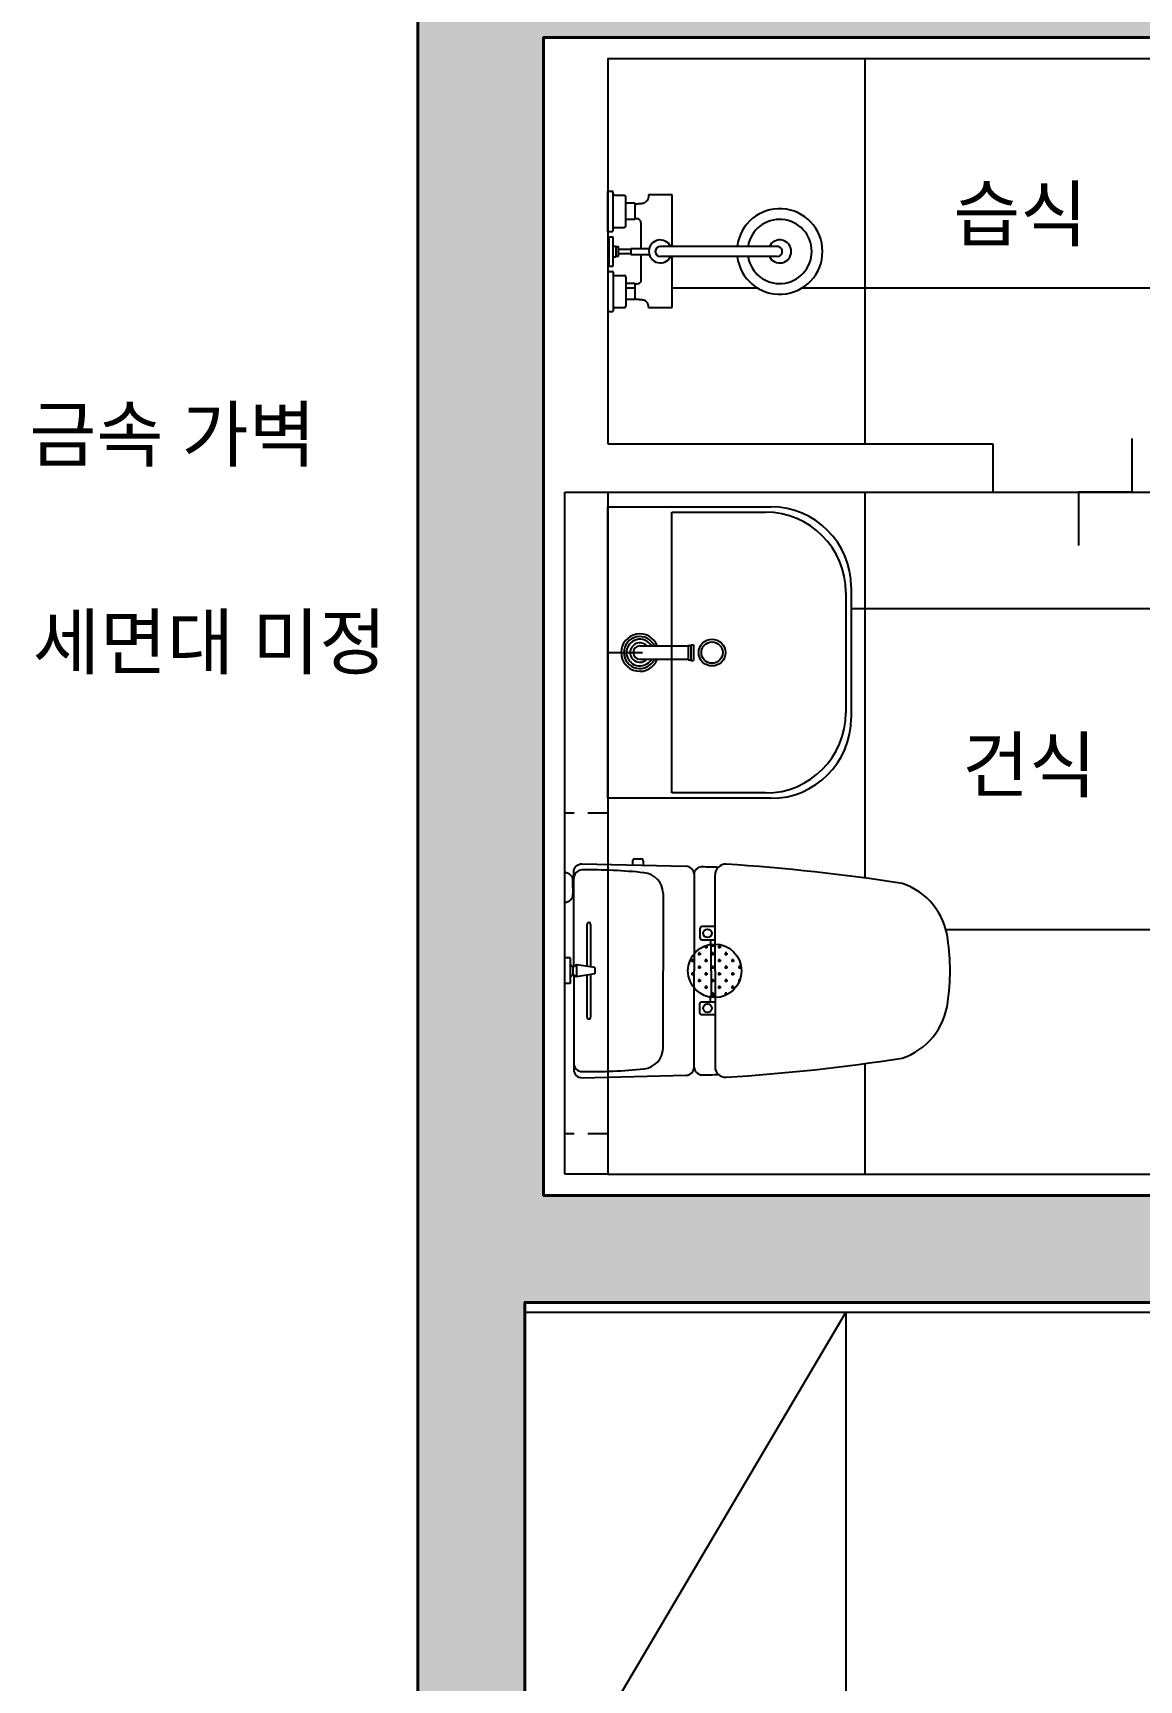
# Model space of a CAD drawing. Header units: millimetres. Extents: x 0 to 460316, y -63250 to 103204.
# Drawn here: x 177938 to 180006, y 90322 to 93402 of the extents above; entities that cross this region are included whole.
import ezdxf

# ---------------------------------------------------------------- set-up
doc = ezdxf.new("R2010")
doc.units = ezdxf.units.MM
doc.header["$LTSCALE"] = 25
doc.linetypes.add('HID', pattern=[2.5, 1.5, -1])
for name, color, linetype in [('2-con', 2, 'Continuous'), ('3.기호.계단선', 30, 'Continuous'), ('ac-furniture', 152, 'Continuous'), ('ac-Ref', 8, 'Continuous'), ('ac-wall-fin', 3, 'Continuous'), ('BATH', 4, 'Continuous'), ('CO-BATH', 6, 'Continuous'), ('가구', 1, 'Continuous')]:
    doc.layers.add(name, color=color, linetype=linetype)
doc.styles.add('이윤정', font='l_10646.ttf')

# ---------------------------------------------------------------- blocks, each defined once
blk = doc.blocks.new('샤워수전')
at = {"layer": 'ac-furniture'}
for p, q in [((-37.49999999999272, 1.455191522836685e-11), (-112.4999999999927, 1.455191522836685e-11)), ((-112.4999999999927, 1.455191522836685e-11), (-112.4999999999927, -8.999999999985448)), ((-37.49999999999272, 1.455191522836685e-11), (-37.49999999999272, -8.999999999985448)), ((37.50000000000728, 1.455191522836685e-11), (112.5000000000073, 1.455191522836685e-11)), ((37.50000000000728, 1.455191522836685e-11), (37.50000000000728, -8.999999999985448)), ((112.5000000000073, 1.455191522836685e-11), (112.5000000000073, -8.999999999985448)), ((-38.49999999999272, -9.999999999985448), (-111.4999999999927, -9.999999999985448)), ((-104.9999999999927, -12.99999999998545), (-104.9999999999927, -30.99999999998545)), ((-44.99999999999272, -12.99999999998545), (-44.99999999999272, -30.99999999998545)), ((-26.99999999999272, -2.864395112017519), (-27.49999999999272, -3.364395112017519)), ((-27.49999999999272, -3.364395112017519), (-27.49999999999272, -9.364395112017519)), ((-27.49999999999272, -9.364395112017519), (-26.99999999999272, -9.864395112017519)), ((-26.99999999999272, -2.864395112017519), (27.00000000000728, -2.864395112017519)), ((-26.99999999999272, -9.864395112017519), (27.00000000000728, -9.864395112017519)), ((-9.999999999992724, -9.864395112017519), (-9.999999999992724, -15.36439511201752)), ((-9.999999999992724, -15.36439511201752), (-9.499999999992724, -15.86439511201752)), ((-9.499999999992724, -15.86439511201752), (9.500000000007276, -15.86439511201752)), ((-9.099999999853026, -15.86439511201752), (-9.099999999853026, -20.06439511197095)), ((-9.099999999853026, -20.06439511197095), (9.100000000100408, -20.06439511197095)), ((-3.999999999992724, -20.06439511197095), (-3.999999999992724, -43.36439511201752)), ((4.000000000007276, -20.06439511197095), (4.000000000007276, -43.36439511201752)), ((9.100000000100408, -15.86439511201752), (9.100000000100408, -20.06439511197095)), ((10.00000000000728, -15.36439511201752), (9.500000000007276, -15.86439511201752)), ((10.00000000000728, -9.864395112017519), (10.00000000000728, -15.36439511201752)), ((27.00000000000728, -2.864395112017519), (27.50000000000728, -3.364395112017519)), ((27.50000000000728, -9.364395112017519), (27.00000000000728, -9.864395112017519)), ((27.50000000000728, -3.364395112017519), (27.50000000000728, -9.364395112017519)), ((38.50000000000728, -9.999999999985448), (111.5000000000073, -9.999999999985448)), ((45.00000000000728, -12.99999999998545), (45.00000000000728, -30.99999999998545)), ((105.0000000000073, -12.99999999998545), (105.0000000000073, -30.99999999998545)), ((-47.99999999999272, -33.99999999998545), (-101.9999999999927, -33.99999999998545)), ((-88.13560488796065, -33.99999999998545), (-89.99999999999272, -35.86439511201752)), ((-89.99999999999272, -50.86439511201752), (-89.99999999999272, -35.86439511201752)), ((-89.49999999999272, -51.36439511201752), (-89.99999999999272, -50.86439511201752)), ((-89.49999999999272, -51.36439511201752), (-60.49999999999272, -51.36439511201752)), ((-61.86439511202479, -33.99999999998545), (-59.99999999999272, -35.86439511201752)), ((-60.49999999999272, -51.36439511201752), (-59.99999999999272, -50.86439511201752)), ((-59.99999999999272, -50.86439511201752), (-59.99999999999272, -35.86439511201752)), ((-5.77330269174854, -43.36439511201752), (-5.77330269174854, -77.36439511201752)), ((5.773702692014922, -43.36439511201752), (-5.77330269174854, -43.36439511201752)), ((5.773702692014922, -43.36439511201752), (5.773702692014922, -77.36439511201752)), ((48.00000000000728, -33.99999999998545), (102.0000000000073, -33.99999999998545)), ((61.86439511203935, -33.99999999998545), (60.00000000000728, -35.86439511201752)), ((60.00000000000728, -50.86439511201752), (60.00000000000728, -35.86439511201752)), ((60.50000000000728, -51.36439511201752), (60.00000000000728, -50.86439511201752)), ((60.50000000000728, -51.36439511201752), (89.50000000000728, -51.36439511201752)), ((88.1356048879752, -33.99999999998545), (90.00000000000728, -35.86439511201752)), ((89.50000000000728, -51.36439511201752), (90.00000000000728, -50.86439511201752)), ((90.00000000000728, -50.86439511201752), (90.00000000000728, -35.86439511201752)), ((-104.9999999999927, -76.36440231603046), (-104.9999999999927, -120.3643749907933)), ((-5.77330269174854, -61.91294491149893), (-53.82818862143176, -61.91294491149893)), ((4.545899009106506, -77.36439511201752), (5.773702692014922, -77.36439511201752)), ((53.82818862167915, -61.91279089426098), (5.773702692014922, -61.91279089426098)), ((106.0000000000073, -120.3643951120175), (106.0000000000073, -76.38205905094219)), ((-104.9999999999927, -120.3643951120175), (-9.499999999992724, -120.3643951120175)), ((-9.499999999992724, -316.9075429933), (-9.499999999992724, -98.36439511201752)), ((9.500000000007276, -316.9075429933), (9.500000000007276, -98.36439511201752)), ((9.500000000007276, -120.3643951120175), (106.0000000000073, -120.3643951120175)), ((-9.499999999992724, -315.438937776009), (-9.510565162861894, -315.4643472756579)), ((-9.499999999992724, -315.438937776009), (-9.510565162861894, -315.4643472756579)), ((-9.499999999992724, -314.207874683183), (-9.505654351312842, -314.2181904502067)), ((-9.499999999992724, -316.9075429933), (-9.035036904730077, -319.8320333619922)), ((-9.499999999992724, -316.9075429933), (-9.035036904730077, -319.8320333619922)), ((-9.035036904730077, -319.8320333619922), (-7.685661446295853, -322.4702542370505)), ((-9.035036904730077, -319.8320333619922), (-7.685661446295853, -322.4702542370505)), ((-7.685661446295853, -322.4702542370505), (-5.583959896575834, -324.5639581777941)), ((-7.685661446295853, -322.4702542370505), (-5.583959896575834, -324.5639581777941)), ((-5.583959896575834, -324.5639581777941), (-2.935661446295853, -325.9081988551043)), ((-5.583959896575834, -324.5639581777941), (-2.935661446295853, -325.9081988551043)), ((-2.935661446295853, -325.9081988551043), (7.275957614183426e-12, -326.3713926253695)), ((-2.935661446295853, -325.9081988551043), (7.275957614183426e-12, -326.3713926253695)), ((7.275957614183426e-12, -326.3713926253695), (2.935661446776066, -325.9081988551043)), ((7.275957614183426e-12, -326.3713926253695), (2.935661446776066, -325.9081988551043)), ((2.935661446776066, -325.9081988551043), (5.583959896823217, -324.5639581777941)), ((2.935661446776066, -325.9081988551043), (5.583959896823217, -324.5639581777941)), ((5.583959896823217, -324.5639581777941), (7.685661446776066, -322.4702542370505)), ((5.583959896823217, -324.5639581777941), (7.685661446776066, -322.4702542370505)), ((7.685661446776066, -322.4702542370505), (9.03503690497746, -319.8320333619922)), ((7.685661446776066, -322.4702542370505), (9.03503690497746, -319.8320333619922)), ((9.03503690497746, -319.8320333619922), (9.500000000007276, -316.9075429933)), ((9.03503690497746, -319.8320333619922), (9.500000000007276, -316.9075429933))]:
    blk.add_line(p, q, dxfattribs=at)
for centre, radius, start, end in [((-111.4999999999927, -8.999999999752617), 1, 180, 270), ((-107.9999999999927, -12.99999999975262), 3, 0, 90), ((-41.99999999999272, -12.99999999975262), 3, 90, 180), ((-38.49999999999272, -8.999999999752617), 1, 270, 0), ((38.50000000000728, -8.999999999752617), 1, 180, 270), ((42.00000000000728, -12.99999999975262), 3, 0, 90), ((108.0000000000073, -12.99999999975262), 3, 90, 180), ((111.5000000000073, -8.999999999752617), 1, 270, 0), ((-101.9999999999927, -30.99999999975262), 3, 180, 270), ((-47.99999999999272, -30.99999999975262), 3, 270, 0), ((48.00000000000728, -30.99999999975262), 3, 180, 270), ((102.0000000000073, -30.99999999975262), 3, 270, 0), ((7.275957614183426e-12, -98.36439511201752), 21.5, 296.2062961458904, 243.7942278504468), ((7.275957614183426e-12, -98.36439511201752), 9.5, 0, 180), ((7.275957614183426e-12, -321.5133745253406), 80, 96.81996702588303, 83.18003297411698), ((7.275957614183426e-12, -321.5133745253406), 60, 99.11017015924081, 80.88982984075919), ((7.275957614183426e-12, -321.5133745253406), 21.5522680307, 116.1542253807769, 63.8457746192231), ((7.275957614183426e-12, -321.5133745253406), 21.5501968505, 116.1569295555528, 63.84307044444723)]:
    blk.add_arc(centre, radius, start, end, dxfattribs=at)
for points in [[(-17.69373947893473, -2.864468095343909), (-17.72736679715308, -2.853840226991451)], [(22.30626052106527, -2.864468095343909), (22.27263320284692, -2.853840226991451)], [(-53.82818862119893, -61.9128384138312), (-54.74214602773282, -61.85698089258221), (-56.08084310054983, -61.56372039088455), (-57.3678812242506, -61.00214543727634), (-58.55026144207659, -60.15683564565552), (-59.33720729150082, -59.32308663403091)], [(53.82858862146531, -61.9128384138312), (54.7425460279992, -61.85698089258221), (56.08124310081621, -61.56372039088455), (57.36828122451698, -61.00214543727634), (58.55066144234297, -60.15683564565552), (59.3376072917672, -59.32308663403091)], [(89.00000000000728, -53.36439511178469), (89.35067545413767, -57.37255426657794), (89.5259927655643, -59.37663563013484), (89.7012608090954, -61.38072130455112), (89.78905620170553, -62.38275002221053), (89.87596299430152, -63.38485649110225), (90.16825799644721, -65.37363607877342), (90.41938536009548, -66.3473981735151), (90.73995836335962, -67.30059220640396), (91.12811127911118, -68.22832054177707), (91.34692529403401, -68.6811246212892), (91.46240646648948, -68.9045015033189), (91.58188282955234, -69.12576813482156)], [(-104.9999999999927, -76.36439511201752), (-102.9887918874083, -76.33863276870397), (-100.9964747112172, -76.07243267934246), (-99.06278341844882, -75.52380511349475), (-97.22759781055356, -74.70389279814844), (-95.52872908207792, -73.62970288259385), (-94.00117381964083, -72.32329884821957), (-93.31166390422004, -71.59123707724211), (-92.67644198936614, -70.81160882160475), (-92.09889375883358, -69.98834492660535), (-91.8326518419126, -69.56169319989567), (-91.70531206181477, -69.34485515415145), (-91.58188282930496, -69.12576813482156)], [(-5.77330269174854, -77.36439511201752), (-5.738629679886799, -77.60761056187039), (-5.72682708431239, -77.6452663969103)], [(5.773702692014922, -77.36439511201752), (5.73902968015318, -77.60761056187039), (5.728259468225588, -77.64219306058658)], [(106.0000000000073, -76.38205905094219), (105.0000000000073, -76.36439511201752), (102.9887918876557, -76.33863276870397), (100.9964747116974, -76.07243267934246), (99.0627834186962, -75.52380511349475), (97.22759781080094, -74.70389279814844), (95.5287290823253, -73.62970288259385), (94.00117381988821, -72.32329884821957), (93.31166390446742, -71.59123707724211), (92.67644198961352, -70.81160882160475), (92.09889375908097, -69.98834492660535), (91.83265184215998, -69.56169319989567), (91.70531206206215, -69.34485515415145), (91.58188282955234, -69.12576813482156)]]:
    blk.add_spline(points, degree=3, dxfattribs=at)
for points, knots in [([(-88.82494844518078, -51.36439511203207), (-88.85412541364349, -51.69772844536055), (-88.8833023821062, -52.03106177868904), (-88.9124793505689, -52.36439511201752), (-88.94165630110365, -52.69772824057145), (-89.08777880584239, -54.36711009043211), (-89.2920158049019, -56.7045378749317), (-89.52636513279867, -59.37661757715978), (-89.67097162576829, -61.04675766105356), (-89.79076048383286, -62.38267671472568), (-89.89687318177312, -63.71865459955006), (-90.069951497062, -65.05215287010651), (-90.40832292029518, -66.3507736485335), (-90.72856880637119, -67.30483139683201), (-91.05239972238633, -68.07871266172151), (-91.30785592422035, -68.60695537502761), (-91.46156878690817, -68.90494841101463), (-91.54177810717374, -69.05216148434556), (-91.58188282930496, -69.12576813482156)], [-1.003823242490735, -1.003823242490735, -1.003823242490735, -1.003823242490735, 0, 0, 0, 1.003822625803766, 5.027292904338545, 7.03902804382435, 9.050763184832075, 10.05663076159242, 11.06249862843851, 13.07264305524391, 14.07826603122035, 15.08392298809282, 16.08957827210449, 16.59248095409125, 16.84394294438646, 17.09540571221282, 17.09540571221282, 17.09540571221282, 17.09540571221282]), ([(-59.33695719646494, -59.32322201783245), (-59.52971793055622, -59.05756802736141), (-60.0087091248206, -58.39744436291221), (-60.56013885917491, -57.15110106786597), (-60.84201171361929, -55.56563420471502), (-60.9422729620419, -53.95006154975272), (-61.03658963891212, -52.86671971518081), (-61.08032707426901, -52.36434203361569), (-61.10934582215123, -52.03102639308781), (-61.13836457003345, -51.69771075255994), (-61.16738331791566, -51.36439511203207)], [0, 0, 0, 0, 0.9835814198903122, 2.444101705576033, 4.038660494740149, 5.788022247639605, 7.300749490984606, 7.300749490984606, 7.300749490984606, 8.304408030305042, 8.304408030305042, 8.304408030305042, 8.304408030305042]), ([(59.33735719673132, -59.32322201783245), (59.5301179308226, -59.05756802736141), (60.00910912508698, -58.39744436291221), (60.56053885944129, -57.15110106786597), (60.84241171388567, -55.56563420471502), (60.94267296230828, -53.95006154975272), (61.0369896391785, -52.86671971518081), (61.08072707453539, -52.36434203361569), (61.10974582241761, -52.03102639308781), (61.13876457029983, -51.69771075255994), (61.16778331818205, -51.36439511203207)], [0, 0, 0, 0, 0.9835814198903122, 2.444101705576033, 4.038660494740149, 5.788022247639605, 7.300749490984606, 7.300749490984606, 7.300749490984606, 8.304408030305042, 8.304408030305042, 8.304408030305042, 8.304408030305042]), ([(88.82495870160346, -51.36439511203207), (88.85413225134107, -51.69772844536055), (88.88330580107868, -52.03106177868904), (88.91247935081628, -52.36439511201752), (88.94165290054661, -52.69772844527324), (88.97082645027695, -53.03106177852897), (89.00000000000728, -53.36439511178469)], [-1.003822625785243, -1.003822625785243, -1.003822625785243, -1.003822625785243, 0, 0, 0, 1.003822625551522, 1.003822625551522, 1.003822625551522, 1.003822625551522])]:
    blk.add_open_spline(points, degree=3, knots=knots, dxfattribs=at)

msp = doc.modelspace()

# ---------------------------------------------------------------- hatches: boundary and pattern name
h = msp.add_hatch()
h.set_pattern_fill('_USER', color=256, scale=600, double=1, pattern_type=0)
h.set_pattern_definition([(0, (88293.96937972531, 30524.83250792245), (0, 600), []), (90, (88293.96937972531, 30524.83250792245), (-600, 3.673940397442059e-14), [])])
h.paths.add_polyline_path([(180453.0433093309, 92543.08942513162), (179733.0433093309, 92543.08942513162), (179013.0433093309, 92543.08942513162), (179013.0433093309, 92515.58942513162), (179318.0433093309, 92515.58942513162, -0.414213562373095), (179468.0433093309, 92365.58942513162), (179468.0433093309, 92120.58942513162, -0.4142135623730951), (179318.0433093309, 91970.58942513162), (179013.0433093309, 91970.58942513162), (179013.0433093309, 91847.05953843417), (179059.4073735455, 91845.95469198137), (179059.4073735455, 91853.16287154672, -0.4142135623730951), (179063.4073735455, 91857.16287154672), (179075.5236512989, 91857.16287154672, -0.4142135623730951), (179079.5236512989, 91853.16287154672), (179079.5236512989, 91845.47532507306), (179159.8017144044, 91843.56231475438, -0.4072523879788155), (179174.4443688267, 91828.56657188722, -0.3717239760441174), (179189.1499297871, 91842.96546301733, -0.003515168850176892), (179220.0715658675, 91842.1232491984, -0.212895747325907), (179235.4825716953, 91847.41177918643, -0.02188718661985364), (179563.5046726759, 91811.60326366268, -0.2920779422682452), (179648.7911842306, 91706.80690735453, -0.03623466771687046), (179653.0433093309, 91648.20912606755, -0.03623466771192052), (179648.7911842306, 91589.6113447886, -0.29207794226907), (179563.5046726759, 91484.81498848007, -0.02188718661971346), (179235.4825716972, 91449.00647295645, -0.2128957473514062), (179220.0715658675, 91454.2950029443, -0.003515168850151014), (179189.1499297874, 91453.45278912538, -0.3717239760478759), (179174.4443688267, 91467.85168025552, -0.4072523879786914), (179159.8017144044, 91452.85593738838), (179013.0433093309, 91449.35871370857), (179013.0433093309, 91268.08942513162), (180493.0433093309, 91268.08942513162), (180493.0433093309, 91279.92929166986), (180019.8831758692, 91279.9292916698), (180019.8831758692, 91311.9292916698), (180020.6580262732, 91311.9292916698, -0.3186883346906755), (180493.0433093309, 91913.79735529127), (180493.0433093309, 91953.03431294832), (180453.0433093309, 91953.05714507763)])
h.paths.add_polyline_path([(180453.0433093309, 93353.08942513162), (179013.0433093309, 93353.08942513162), (179013.0433093309, 93105.58942513162), (179022.0433093306, 93105.58942513162, -0.4142135623730951), (179023.0433093306, 93104.58942513162), (179023.0433093306, 93101.08942513162, 0.4142135623721628), (179026.0433093306, 93098.08942513162), (179044.0433093306, 93098.08942513162, -0.4142135623730951), (179047.0433093306, 93095.08942513162), (179047.0433093306, 93041.08942513165, -0.4142135623743828), (179044.0433093306, 93038.08942513162), (179026.0433093306, 93038.08942513162, 0.4142172114565775), (179023.0433093309, 93035.08938775543), (179023.0433093306, 93031.58942513162, -0.4142135623730951), (179022.0433093306, 93030.58942513162), (179013.0433093309, 93030.58942513162), (179013.0433093309, 92955.58942513162), (179022.0433093306, 92955.58942513162, -0.4142135623730951), (179023.0433093306, 92954.58942513162), (179023.0433093306, 92951.08942513162, 0.4142135623721628), (179026.0433093306, 92948.08942513162), (179044.0433093306, 92948.08942513162, -0.4142135623730951), (179047.0433093306, 92945.08942513162), (179047.0433093306, 92891.08942513165, -0.4142135623743606), (179044.0433093306, 92888.08942513162), (179026.0433093306, 92888.08942513162, 0.4142172114565775), (179023.0433093309, 92885.08938775543), (179023.0433093306, 92881.58942513162, -0.4142135623730951), (179022.0433093306, 92880.58942513162), (179013.0433093309, 92880.58942513162), (179013.0433093309, 92633.08942513162), (179733.0433093309, 92633.08942513162), (179733.0433093309, 92543.08942513162), (180453.0433093309, 92543.08942513162)])
h.paths.add_polyline_path([(179028.9077044429, 93002.18942513171), (179029.3077044428, 93002.18942513171), (179028.9077044429, 93002.58942513162)], flags=16)
edge = h.paths.add_edge_path(flags=16)
edge.add_line((179255.1227490424, 92983.58942513162), (179133.4077044429, 92983.58942513162))
edge.add_line((179133.4077044429, 92983.58942513162), (179133.4077044429, 92888.08942513162))
edge.add_line((179133.4077044429, 92888.08942513162), (179089.4077044429, 92888.08942513162))
edge.add_spline(control_points=[(179089.4077044429, 92888.08942513162), (179089.4152393926, 92888.76044933533), (179089.4303042322, 92890.10204714116), (179089.1629235149, 92892.10303734976), (179088.6125177101, 92894.04303805991), (179087.7896956943, 92895.88465290357), (179086.7119424434, 92897.58925710624), (179085.6190049343, 92898.86714308815), (179084.6424929415, 92899.78678386161), (179083.8622029541, 92900.42259289173), (179083.1755166565, 92900.90439927117), (179082.677611464, 92901.21487451182), (179082.3886347314, 92901.38493697741), (179082.2422631707, 92901.4666738887), (179082.1690774657, 92901.50754230231)], knot_values=[0, 0, 0, 0, 2.011373105731112, 4.021395547924806, 6.031409035873605, 8.041424563247064, 10.0514093719637, 12.06141349654371, 13.06706669719999, 14.0727142985489, 15.07836105531833, 15.58126905309736, 15.83273308169298, 16.08419659291641, 16.08419659291641, 16.08419659291641, 16.08419659291641], degree=3, periodic=0)
edge.add_spline(control_points=[(179082.1690774657, 92901.50754230231), (179082.0954708152, 92901.54764702445), (179081.9482577419, 92901.62785634471), (179081.6502647059, 92901.78156920741), (179081.1220219926, 92902.03702540923), (179080.3481407277, 92902.36085632525), (179079.3940829794, 92902.68110221133), (179078.095462201, 92903.01947363456), (179076.7619639304, 92903.19255194985), (179075.4259860456, 92903.2986646478), (179074.0900669919, 92903.41845350584), (179072.419926908, 92903.56305999882), (179069.7478472058, 92903.79740932671), (179067.4104194213, 92904.00164632578), (179065.7410375714, 92904.14776883052), (179065.4077044429, 92904.17694578104)], knot_values=[0, 0, 0, 0, 0.2514627678263643, 0.5029247581215692, 1.00582744010833, 2.011482724119999, 3.01713968099247, 4.022762656968908, 6.032907083774312, 7.038774950620397, 8.044642527380745, 10.05637766838847, 12.06811280787428, 16.09158308640905, 17.09540571221282, 17.09540571221282, 17.09540571221282, 17.09540571221282], degree=3, periodic=0)
edge.add_line((179065.0284070796, 92904.2101277684), (179064.4077044429, 92903.58942513162))
edge.add_line((179064.4077044429, 92903.58942513162), (179064.4077044429, 92933.08942513162))
edge.add_line((179064.4077044429, 92933.08942513162), (179063.9077044429, 92933.08942513162))
edge.add_line((179063.9077044429, 92933.08942513162), (179065.0196855957, 92931.97744397879))
edge.add_spline(control_points=[(179065.4076513645, 92932.00909805734), (179065.910029046, 92932.05283549271), (179066.9933708806, 92932.14715216958), (179068.6089435356, 92932.247413418), (179070.1944103987, 92932.52928627245), (179071.4407536938, 92933.0807160068), (179072.1008773582, 92933.55970720106), (179072.3665313487, 92933.75246793515)], knot_values=[0, 0, 0, 0, 1.512727243345001, 3.262088996244456, 4.856647785408573, 6.317168071094294, 7.300749490984606, 7.300749490984606, 7.300749490984606, 7.300749490984606], degree=3, periodic=0)
edge.add_spline(control_points=[(179072.3663959649, 92933.75221784011), (179072.654031122, 92934.0051378425), (179073.3063198024, 92934.57870074153), (179074.0799774525, 92935.6852830977), (179074.6450341, 92936.98330620344), (179074.9174255696, 92938.19362963604), (179074.9450737202, 92938.95591521641), (179074.9561477447, 92939.26123651041)], knot_values=[0, 0, 0, 0, 1.146482090706621, 2.599950915042485, 4.004170826729847, 5.374612935913888, 6.290275648728065, 6.290275648728065, 6.290275648728065, 6.290275648728065], degree=3, periodic=0)
edge.add_line((179074.9562542424, 92939.26199007065), (179074.9562542424, 92987.31612243986))
edge.add_line((179074.9562542424, 92987.31612243986), (179056.4077044429, 92987.31612243986))
edge.add_line((179056.4077044429, 92987.31612243986), (179056.4077044429, 92989.08942513162))
edge.add_line((179056.4077044429, 92989.08942513162), (179033.1077044428, 92989.08942513162))
edge.add_line((179033.1077044428, 92989.08942513162), (179033.1077044428, 92983.98942513176))
edge.add_line((179033.1077044428, 92983.98942513176), (179029.307704443, 92983.98942513176))
edge.add_line((179029.307704443, 92983.98942513176), (179028.4077044429, 92983.08942513162))
edge.add_line((179028.4077044429, 92983.08942513162), (179022.9077044429, 92983.08942513162))
edge.add_line((179022.9077044429, 92983.08942513162), (179022.9077044429, 92965.58942513162))
edge.add_line((179022.9077044429, 92965.58942513162), (179015.9077044429, 92965.58942513162))
edge.add_line((179015.9077044429, 92965.58942513162), (179015.9077044429, 93020.58942513162))
edge.add_line((179015.9077044429, 93020.58942513162), (179022.9077044429, 93020.58942513162))
edge.add_line((179022.9077044429, 93020.58942513162), (179022.9077044429, 92983.08942513162))
edge.add_line((179022.9077044429, 92983.08942513162), (179028.4077044429, 92983.08942513162))
edge.add_line((179028.4077044429, 92983.08942513162), (179029.307704443, 92983.98942513176))
edge.add_line((179029.307704443, 92983.98942513176), (179033.1077044428, 92983.98942513176))
edge.add_line((179033.1077044428, 92983.98942513176), (179033.1077044428, 92997.08942513162))
edge.add_line((179033.1077044428, 92997.08942513162), (179056.4077044429, 92997.08942513162))
edge.add_line((179056.4077044429, 92997.08942513162), (179056.4077044429, 92998.86312782363))
edge.add_line((179056.4077044429, 92998.86312782363), (179074.9561002251, 92998.86312782363))
edge.add_line((179074.9561002251, 92998.86312782363), (179074.9561002251, 93046.91834999385))
edge.add_spline(control_points=[(179072.3663959649, 93052.42703242338), (179072.654031122, 93052.174112421), (179073.3063198024, 93051.60054952197), (179074.0799774525, 93050.4939671658), (179074.6450341, 93049.19594406006), (179074.9174255696, 93047.98562062747), (179074.9450737202, 93047.22333504708), (179074.9561477447, 93046.91801375308)], knot_values=[0, 0, 0, 0, 1.146482090706621, 2.599950915042485, 4.004170826729847, 5.374612935913888, 6.290275648728065, 6.290275648728065, 6.290275648728065, 6.290275648728065], degree=3, periodic=0)
edge.add_spline(control_points=[(179065.4076513645, 93054.17015220615), (179065.910029046, 93054.1264147708), (179066.9933708806, 93054.03209809393), (179068.6089435356, 93053.9318368455), (179070.1944103987, 93053.64996399106), (179071.4407536938, 93053.09853425671), (179072.1008773582, 93052.61954306244), (179072.3665313487, 93052.42678232834)], knot_values=[0, 0, 0, 0, 1.512727243345001, 3.262088996244456, 4.856647785408573, 6.317168071094294, 7.300749490984606, 7.300749490984606, 7.300749490984606, 7.300749490984606], degree=3, periodic=0)
edge.add_line((179065.0200554219, 93054.20177611064), (179064.4077044429, 93053.58942513162))
edge.add_line((179064.4077044429, 93053.58942513162), (179064.4077044429, 93083.08942513162))
edge.add_line((179064.4077044429, 93083.08942513162), (179063.9077044429, 93083.08942513162))
edge.add_line((179063.9077044429, 93083.08942513162), (179065.0284202876, 93081.96870928691))
edge.add_spline(control_points=[(179064.4077044429, 93081.91438383322), (179064.7410377762, 93081.94355738297), (179065.0743711095, 93081.9727309327), (179065.4077044429, 93082.00190448243)], knot_values=[-1.003822625785243, -1.003822625785243, -1.003822625785243, -1.003822625785243, 0, 0, 0, 0], degree=3, periodic=0)
edge.add_spline(control_points=[(179065.4077044429, 93082.00190448243), (179065.7410377761, 93082.03107803216), (179066.0743711094, 93082.06025158189), (179066.4077044427, 93082.08942513162)], knot_values=[0, 0, 0, 0, 1.003822625551522, 1.003822625551522, 1.003822625551522, 1.003822625551522], degree=3, periodic=0)
edge.add_spline(control_points=[(179066.4077044427, 93082.08942513162), (179067.7437610568, 93082.20623960914), (179069.747845978, 93082.3814613254), (179072.419927144, 93082.61578634527), (179074.0900669627, 93082.7603972427), (179075.425986051, 93082.88018552578), (179076.7619639272, 93082.98629836622), (179078.0954622015, 93083.1593766203), (179079.3940829792, 93083.49774805413), (179080.3481407278, 93083.81799393767), (179081.1220219925, 93084.14182485444), (179081.650264706, 93084.39728105594), (179081.9482577418, 93084.55099391908), (179082.0954708152, 93084.63120323914), (179082.1690774657, 93084.67130796117)], knot_values=[0, 0, 0, 0, 4.023470278787017, 6.035205418272822, 8.04694055926026, 9.052808136020609, 10.05867600288681, 12.06882042969221, 13.07444340572679, 14.08010036252504, 15.08575564653671, 15.58865832852348, 15.8401203189256, 16.09158308664135, 16.09158308664135, 16.09158308664135, 16.09158308664135], degree=3, periodic=0)
edge.add_spline(control_points=[(179082.1690774657, 93084.67130796117), (179082.2422631709, 93084.71217637477), (179082.3886347318, 93084.79391328606), (179082.6776114618, 93084.96397575174), (179083.1755166813, 93085.27445099146), (179083.8622027605, 93085.75625737847), (179084.6424936475, 93086.39206637742), (179085.6190011931, 93087.3117073049), (179086.7119725636, 93088.58959211405), (179087.7895857221, 93090.29420116873), (179088.6129274858, 93092.13579801138), (179089.1613943857, 93094.07586587402), (179089.4360126218, 93096.07660541667), (179089.39470322, 93097.75264944138), (179089.417723229, 93098.75615265663), (179089.4253683818, 93099.08942513162)], knot_values=[0, 0, 0, 0, 0.2514635112234309, 0.5029275398190478, 1.005835537598077, 2.011482294367507, 3.017129895716415, 4.022783096372697, 6.032787220952706, 8.04277202966934, 10.0527875570428, 12.06280104521559, 14.0728234871785, 16.0841965926768, 17.08435258787872, 17.08435258787872, 17.08435258787872, 17.08435258787872], degree=3, periodic=0)
edge.add_line((179089.4253683818, 93099.08942513162), (179133.4077044429, 93099.08942513162))
edge.add_line((179133.4077044429, 93099.08942513162), (179133.4077044429, 93002.58942513162))
edge.add_line((179133.4077044429, 93002.58942513162), (179255.1227490424, 93002.58942513162))
edge.add_arc((179334.5566838562, 92993.08942513162), 79.99999999997458, -173.1800329741527, 173.1800329741527, ccw=False)
edge = h.paths.add_edge_path(flags=0)
edge.add_line((179090.4077044429, 92997.69919736029), (179090.4077044429, 92998.86312782363))
edge.add_spline(control_points=[(179090.4077044429, 92998.86312782363), (179090.4900331285, 92998.85714462097), (179090.5842864368, 92998.85029480135), (179090.6735977524, 92998.82152624501), (179090.6848957393, 92998.81788037145)], knot_values=[0, 0, 0, 0, 0.2456745261493301, 0.281258430073282, 0.281258430073282, 0.281258430073282, 0.281258430073282], degree=3, periodic=0)
edge.add_arc((179111.4077044429, 92993.08942513162), 21.5000000000009, 164.4967733454718, 167.6192010828271)
h.paths.add_polyline_path([(180493.0433093309, 91913.79735529127, 0.3186883346906755), (180020.6580262732, 91311.9292916698), (180031.8831758692, 91311.9292916698), (180031.8831758692, 91326.9292916698), (180493.0433093309, 91326.92929166986)], flags=17)
at = {"layer": '3.기호.계단선'}
h = msp.add_hatch(dxfattribs=at)
h.set_pattern_fill('CROSS', color=256, scale=50)
h.set_pattern_definition([(0, (158919.0589876363, 128067.6498423905), (12.5, 12.5), [6.25, -18.75]), (90, (158922.1839876363, 128064.5248423905), (-12.5, 12.5), [6.25, -18.75])])
edge = h.paths.add_edge_path()
edge.add_arc((179213.0433093309, 91648.08942513162), 50, 0, 360)
at = {"layer": 'ac-Ref'}
h = msp.add_hatch(color=256, dxfattribs=at)
h.dxf.hatch_style = 1
h.paths.add_polyline_path([(182323.0433093309, 95983.39483575385), (181778.0433093309, 95983.39483575385), (181778.0433093309, 96993.39483575385), (182343.0433093309, 96993.39483575385), (182343.0433093309, 97193.39483575385), (181578.0433093309, 97193.39483575385), (181578.0433093309, 95783.39483575385), (182053.0433093309, 95783.39483575385), (182053.0433093309, 92610.08942513162), (182323.0433093309, 92610.08942513162)])
h.paths.add_polyline_path([(185213.0433093309, 95150.08942513162), (185213.0433093309, 97395.08942513162), (184983.0433093309, 97395.08942513162), (184983.0433093309, 96993.39483575385), (185023.0433093309, 96993.39483575385), (185023.0433093309, 92818.39483575385), (183253.0433093309, 92818.39483575385), (183253.0433093309, 92610.08942513162), (185213.0433093309, 92610.08942513162)])
h.paths.add_polyline_path([(189191.0433093309, 95023.08942513162), (189458.0433093309, 95023.08942513162), (189458.0433093309, 95223.97461451801), (189193.0433093309, 95223.97461451801), (189193.0433093309, 95995.08942513162), (188325.0433093309, 95995.08942513162), (188325.0433093309, 95795.08942513162), (189015.0433093309, 95795.08942513162), (189015.0433093309, 92820.08942513162), (188203.0433093309, 92820.08942513162), (188203.0433093309, 92685.08942513162), (189198.0433093309, 92685.08942513162), (189198.0433093309, 92885.08942513162), (189191.0433093309, 92885.08942513162)])
h.paths.add_polyline_path([(190958.0433093309, 97250.08942513162), (189983.0433093309, 97250.08942513162), (189983.0433093309, 97050.08942513162), (190758.0433093309, 97050.08942513162), (190758.0433093309, 96260.08942513162), (190123.0433093309, 96260.08942513162), (190123.0433093309, 95223.97461451801), (190038.0433093309, 95223.97461451801), (190038.0433093309, 95023.08942513162), (190673.0433093309, 95023.08942513162), (190673.0433093309, 92885.08942513162), (190673.0433093309, 92685.08942513162), (190683.0433093309, 92685.08942513162), (190683.0433093309, 87745.08942513162), (189896.0433093309, 87745.08942513162), (189896.0433093309, 87553.08942513162), (190849.0433093309, 87553.08942513162), (190849.0433093309, 86473.08942513162), (189959.0433093309, 86473.08942513162), (189959.0433093309, 86273.08942513162), (190958.0433093309, 86273.08942513162)])
h.paths.add_polyline_path([(187125.0433093309, 95995.08942513162), (186600.0433093309, 95995.08942513162), (186600.0433093309, 95150.08942513162), (186875.0433093309, 95150.08942513162), (186875.0433093309, 95795.08942513162), (187125.0433093309, 95795.08942513162)])
h.paths.add_polyline_path([(188868.0433093309, 91525.08942513162), (187818.0433093309, 91525.08942513162), (187818.0433093309, 91325.08942513162), (188868.0433093309, 91325.08942513162)])
h.paths.add_polyline_path([(186791.0433093309, 91525.08942513162), (186581.0433093309, 91525.08942513162), (186581.0433093309, 87553.08942513162), (187196.0433093309, 87553.08942513162), (187196.0433093309, 87745.08942513162), (186791.0433093309, 87745.08942513162)])
h.paths.add_polyline_path([(186871.0433093309, 86473.08942513162), (186671.0433093309, 86473.08942513162), (186671.0433093309, 85903.08942513162), (186871.0433093309, 85903.08942513162)])
h.paths.add_polyline_path([(182151.0433093309, 87573.08942513162), (182781.0433093309, 87573.08942513162), (182781.0433093309, 87773.08942513162), (182063.0433093309, 87773.08942513162), (182063.0433093309, 91228.08942513162), (181873.0433093309, 91228.08942513162), (181873.0433093309, 86288.08942513162), (181858.0433093309, 86288.08942513162), (181858.0433093309, 86088.08942513162), (181951.0433093309, 86088.08942513162), (181951.0433093309, 85903.08942513162), (182871.0433093309, 85903.08942513162), (182871.0433093309, 86103.08942513162), (182151.0433093309, 86103.08942513162)])
h.paths.add_polyline_path([(178858.0433093309, 91028.08942513162), (180943.0433093309, 91028.08942513162), (180943.0433093309, 91228.08942513162), (178893.0433093309, 91228.08942513162), (178893.0433093309, 93393.08942513162), (180493.0433093309, 93393.08942513162), (180493.0433093309, 91993.08942513162), (180693.0433093309, 91993.08942513162), (180693.0433093309, 93990.08942513162), (181113.0433093309, 93990.08942513162), (181113.0433093309, 94190.08942513162), (180493.0433093309, 94190.08942513162), (180493.0433093309, 93563.08942513162), (178658.0433093309, 93563.08942513162), (178658.0433093309, 86088.08942513162), (179278.0433093309, 86088.08942513162), (179278.0433093309, 86288.08942513162), (178858.0433093309, 86288.08942513162)])

# ---------------------------------------------------------------- linework, layer by layer
msp.add_line((179013.0433093309, 92243.08942513162), (179078.0433093309, 92243.08942513162))
msp.add_lwpolyline([(179993.0433093309, 92643.08942513162), (179993.0433093309, 92543.08942513162), (179893.0433093309, 92543.08942513162), (179893.0433093309, 92443.08942513162)])
at = {"layer": '2-con', "lineweight": 40}
msp.add_lwpolyline([(180943.0433093309, 91228.08942513162), (180943.0433093309, 91028.08942513162), (178858.0433093309, 91028.08942513162), (178858.0433093309, 86288.08942513162), (179278.0433093309, 86288.08942513162), (179278.0433093309, 86088.08942513162), (178658.0433093309, 86088.08942513162), (178658.0433093309, 93563.08942513162), (180493.0433093309, 93563.08942513162), (180493.0433093309, 94190.08942513162), (181113.0433093309, 94190.08942513162), (181113.0433093309, 93990.08942513162), (180693.0433093309, 93990.08942513162), (180693.0433093309, 91993.08942513162), (180493.0433093309, 91993.08942513162), (180493.0433093309, 93393.08942513162), (178893.0433093309, 93393.08942513162), (178893.0433093309, 91228.08942513162), (180943.0433093309, 91228.08942513162)], dxfattribs=at)
at = {"layer": '3.기호.계단선'}
msp.add_circle((179213.0433093309, 91648.08942513162), 50, dxfattribs=at)
at = {"layer": 'ac-furniture'}
for p, q in [((179013.0433093309, 92515.58942513162), (179318.0433093309, 92515.58942513162)), ((179013.0433093309, 91970.58942513162), (179013.0433093309, 92515.58942513162)), ((179468.0433093309, 92365.58942513162), (179468.0433093309, 92120.58942513162)), ((179318.0433093309, 91970.58942513162), (179013.0433093309, 91970.58942513162)), ((179059.4073735455, 91853.16287154672), (179059.4073735455, 91845.95469198137)), ((179063.4073735455, 91857.16287154672), (179075.5236512989, 91857.16287154672)), ((179079.5236512989, 91853.16287154672), (179079.5236512989, 91845.47532507306)), ((178948.0433093309, 91803.94236252576), (178948.0433093309, 91816.42901884063)), ((178948.0433093309, 91803.94236252576), (178948.0433093309, 91791.45570621092)), ((178949.4443688267, 91656.18793101839), (178949.4443688267, 91820.80119147716)), ((179174.4443688267, 91828.5665718872), (179174.4443688267, 91648.2091260714)), ((179213.7058268111, 91648.20912607136), (179213.7058268111, 91827.4908560749)), ((179116.6390442115, 91793.44706647957), (179116.6390442115, 91648.20912607136)), ((178974.0433093309, 91734.7091260714), (178974.0433093309, 91656.72333312393)), ((178981.0433093309, 91734.7091260714), (178981.0433093309, 91655.6842840359)), ((179206.6575564606, 91648.2091260714), (179206.6575564606, 91694.52615975236)), ((178943.0433093309, 91672.20912607136), (178933.0433093309, 91672.2091260714)), ((178943.0433093309, 91672.20912607136), (178943.0433093309, 91624.2091260714)), ((178947.7930007662, 91655.1511033769), (178943.0433093309, 91660.59497150886)), ((178954.7930007662, 91659.54612206732), (178947.7930007662, 91655.1511033769)), ((178947.7930007662, 91655.1511033769), (178947.7930007662, 91641.26714876582)), ((178989.1579013537, 91654.19992819589), (178954.7930007662, 91659.54612206732)), ((178954.7930007662, 91659.54612206732), (178954.7930007662, 91636.87213007544)), ((178989.1579013537, 91654.19992819589), (178989.1579013537, 91642.21832394687)), ((178943.0433093309, 91624.2091260714), (178933.0433093309, 91624.2091260714)), ((178947.7930007662, 91641.26714876582), (178943.0433093309, 91635.82328063386)), ((178954.7930007662, 91636.87213007544), (178947.7930007662, 91641.26714876582)), ((178949.4443688267, 91640.23032112434), (178949.4443688267, 91475.61706066557)), ((178989.1579013537, 91642.21832394687), (178954.7930007662, 91636.87213007544)), ((178974.0433093309, 91639.71116471392), (178974.0433093309, 91561.7091260714)), ((178981.0433093309, 91640.7435243981), (178981.0433093309, 91561.7091260714)), ((179116.6390442115, 91502.97118566313), (179116.6390442115, 91648.2091260714)), ((179174.4443688267, 91467.85168025552), (179174.4443688267, 91648.2091260714)), ((179206.6575564606, 91648.2091260714), (179206.6575564606, 91601.8920923904)), ((179213.7058268111, 91648.2091260714), (179213.7058268111, 91468.92739606783)), ((179458.0433093309, 91010.08942513162), (179458.0433093309, 86933.08942513162))]:
    msp.add_line(p, q, dxfattribs=at)
for points in [[(178949.4443688267, 91820.80119147716), (178949.4443688267, 91833.21338320419, -0.421209171208022), (178964.8017144044, 91848.20912607136), (179159.8017144044, 91843.56231475435, -0.001658569091336534)], [(179174.4443688267, 91828.5665718872, -0.3717239760480787), (179189.1499297874, 91842.96546301732, -0.003515168850150237), (179220.0715658675, 91842.1232491984, -0.3205412258297073)], [(179213.7058268111, 91730.77118450787), (179189.5127454089, 91730.77118450787, 0.4142135623730863), (179185.5127454089, 91726.77118450787), (179185.5127454089, 91710.29704869637, 0.4142135623731031), (179189.5127454089, 91706.29704869637), (179205.0842400021, 91706.29704869637), (179213.7058268111, 91706.29704869637)], [(179205.0842400021, 91706.29704869637), (179205.0842400021, 91696.52615975236, 0.4142135623730951), (179207.0842400021, 91694.52615975236), (179213.7058268111, 91694.52615975236)], [(179213.7058268111, 91565.64706763488), (179189.5127454089, 91565.64706763488, -0.4142135623730863), (179185.5127454089, 91569.64706763488), (179185.5127454089, 91586.12120344638, -0.4142135623731031), (179189.5127454089, 91590.12120344638), (179205.0842400021, 91590.12120344638), (179213.7058268111, 91590.12120344638)], [(179205.0842400021, 91590.12120344638), (179205.0842400021, 91599.8920923904, -0.4142135623730951), (179207.0842400021, 91601.8920923904), (179213.7058268111, 91601.8920923904)], [(178949.4443688267, 91475.61706066557), (178949.4443688267, 91463.20486893854, 0.421209171208022), (178964.8017144044, 91448.20912607136), (179159.8017144044, 91452.85593738838, 0.001658569091336534)], [(179174.4443688267, 91467.85168025552, 0.3717239760480787), (179189.1499297874, 91453.45278912538, 0.003515168850150237), (179220.0715658675, 91454.2950029443, 0.3205412258297073)]]:
    msp.add_lwpolyline(points, format="xyb", dxfattribs=at)
for centre in [(179199.4443688267, 91718.2091260714), (179199.4443688267, 91578.2091260714)]:
    msp.add_circle(centre, 8.000000000000002, dxfattribs=at)
for centre, radius, start, end in [((179318.0433093309, 92365.58942513162), 150, 0, 90), ((179318.0433093309, 92120.58942513162), 150, 270, 0), ((178965.4443688267, 91820.80119147716), 15.99999999999955, 90.68840596284501, 180), ((178977.2667958308, 90836.87221527018), 999.9999999999958, 84.05625205688212, 90.68840596284501), ((179063.4073735455, 91853.16287154672), 4.000000000000001, 90, 180), ((179075.5236512989, 91853.16287154672), 4.000000000000001, 0, 90), ((179159.4443688267, 91828.5665718872), 15.00000000000014, 0, 88.6349112948939), ((179233.7058268111, 91827.4908560749), 20, 87.66670409843191, 180), ((178990.6772435201, 88084.56569728814), 3770.801013678695, 81.26229230267612, 86.29232073955052), ((178933.0433093309, 91816.42901884063), 15, 0, 90), ((179076.6767232829, 91791.71129402844), 40.00000000000002, 2.487091867473116, 84.05625205688212), ((179524.10113963, 91692.4328746273), 125.5158158932286, 6.575922471361694, 71.70359934121329), ((178933.0433093309, 91791.45570621092), 15, 270, 0), ((178977.5433093309, 91734.7091260714), 3.500000000000001, 0, 180), ((179247.1544351534, 91648.20912606755), 405.8888741774184, 0, 8.300742577238683), ((179247.1544351534, 91648.20912607518), 405.8888741774184, 351.6992574227613, 0), ((179524.10113963, 91603.98537751546), 125.5158158932673, 288.2964006587867, 353.4240775286383), ((178977.5433093309, 91561.7091260714), 3.500000000000001, 180, 0), ((179076.6767232829, 91504.70695811429), 40.00000000000002, 275.9437479431179, 357.5129081325269), ((178965.4443688267, 91475.61706066557), 15.99999999999955, 180, 269.3115940354879), ((178977.2667958308, 92459.54603687255), 999.9999999999953, 269.3115940354879, 275.9437479431179), ((179159.4443688267, 91467.85168025552), 15.00000000000014, 271.3650887051061, 0), ((179233.7058268111, 91468.92739606783), 20, 180, 272.3332958998707), ((178990.67724352, 95211.85255485633), 3770.801013680436, 273.7076792604495, 278.7377076973239)]:
    msp.add_arc(centre, radius, start, end, dxfattribs=at)
at = {"layer": 'ac-Ref'}
for p, q in [((179733.0433093309, 92543.08942513162), (180453.0433093309, 92543.08942513162)), ((179458.0433093309, 91010.08942513162), (178858.0433093309, 89993.08942513162))]:
    msp.add_line(p, q, dxfattribs=at)
at = {"layer": 'ac-wall-fin'}
msp.add_line((178858.0433093309, 91010.08942513162), (180971.0433093309, 91010.08942513162), dxfattribs=at)
at = {"layer": 'BATH'}
for p, q in [((179013.0433093309, 92633.08942513162), (179733.0433093309, 92633.08942513162)), ((179733.0433093309, 92633.08942513162), (179733.0433093309, 92543.08942513162)), ((178933.0433093308, 92543.08942513162), (179733.0433093309, 92543.08942513162)), ((178933.0433093308, 91268.08942513162), (178933.0433093308, 92543.08942513162)), ((179013.0433093309, 91268.08942513162), (178933.0433093308, 91268.08942513162))]:
    msp.add_line(p, q, dxfattribs=at)
at = {"layer": 'BATH', "linetype": 'HID'}
for p, q in [((179013.0433093308, 91943.08942513162), (178933.0433093308, 91943.08942513162)), ((179013.0433093309, 91343.08942513162), (178933.0433093308, 91343.08942513162))]:
    msp.add_line(p, q, dxfattribs=at)
at = {"layer": 'BATH'}
for points in [[(180677.0204772053, 91952.9292981862), (180453.0433093309, 91953.05714507763), (180453.0433093309, 93353.08942513162), (179013.0433093309, 93353.08942513162), (179013.0433093309, 92633.08942513162)], [(179013.0433093309, 92543.08942513162), (179013.0433093309, 91268.08942513162), (180677.0433093309, 91268.08942513162)]]:
    msp.add_lwpolyline(points, dxfattribs=at)
at = {"layer": 'CO-BATH', "color": 8}
for p, q in [((179133.0433093309, 92505.58942513162), (179308.0433093309, 92505.58942513162)), ((179133.0433093309, 91980.58942513162), (179133.0433093309, 92505.58942513162)), ((179458.0433093309, 92355.58942513162), (179458.0433093309, 92130.58942513162)), ((179073.0433039192, 92255.58942513162), (179163.5433039192, 92255.5895236219)), ((179163.5433151753, 92256.5895322804), (179168.5433151753, 92256.58953011577)), ((179168.5433156082, 92257.58953011577), (179173.5433156082, 92257.58952795115)), ((179173.5433030534, 92257.58952795115), (179173.5433156082, 92228.58952795115)), ((179073.0433147423, 92230.58942513162), (179163.5433147423, 92230.5895236219)), ((179163.5433151751, 92229.5895236219), (179168.5433151751, 92229.58952578652)), ((179168.5433156082, 92228.58952578652), (179173.5433156082, 92228.58952795115)), ((179308.0433093309, 91980.58942513162), (179133.0433093309, 91980.58942513162))]:
    msp.add_line(p, q, dxfattribs=at)
at = {"layer": 'CO-BATH', "color": 251}
for p, q in [((179163.5433034863, 92256.5895236219), (179163.5433151751, 92229.5895236219)), ((179168.5433030534, 92257.58952578652), (179168.5433156082, 92228.58952578652))]:
    msp.add_line(p, q, dxfattribs=at)
at = {"layer": 'CO-BATH', "color": 8}
msp.add_circle((179208.0433093309, 92243.08942513162), 25.00000000000001, dxfattribs=at)
at = {"layer": 'CO-BATH', "color": 251}
msp.add_circle((179208.0433093309, 92243.08942513162), 20, dxfattribs=at)
at = {"layer": 'CO-BATH', "color": 8}
for centre, radius, start, end in [((179308.0433093309, 92355.58942513162), 150, 0, 90), ((179073.0433093309, 92243.08942513162), 35.00000000000001, 20.92485723667985, 339.0751923731499), ((179073.0433093309, 92243.08942513162), 12.5, 90.00002480612649, 270.0000248061265), ((179308.0433093309, 92130.58942513162), 150, 270, 0)]:
    msp.add_arc(centre, radius, start, end, dxfattribs=at)
at = {"layer": 'CO-BATH', "color": 251}
for radius, start, end in [(30.00000000000001, 24.62434315876445, 335.3757064505908), (25.00000000000001, 30.0000247998718, 330.0000247993847), (18, 43.9829879325559, 316.0170616722822)]:
    msp.add_arc((179073.0433093309, 92243.08942513162), radius, start, end, dxfattribs=at)

# ---------------------------------------------------------------- block references
at = {"layer": 'ac-furniture', "rotation": 90}
msp.add_blockref('샤워수전', (179013.0433093309, 92993.08942513162), dxfattribs=at)

# ---------------------------------------------------------------- texts
at = {"layer": '가구', "color": 11, "true_color": 0xf27172, "style": '이윤정'}
for s, p in [('습식', (179659.0060273305, 93013.46839293839)), ('금속 가벽', (177931.4434654959, 92601.37061937065)), ('세면대 미정', (177937.9389825854, 92213.0575539886)), ('건식', (179675.498266565, 91983.22409505757))]:
    msp.add_text(s, height=100, dxfattribs=at).set_placement(p)

doc.saveas('drawing.dxf')
